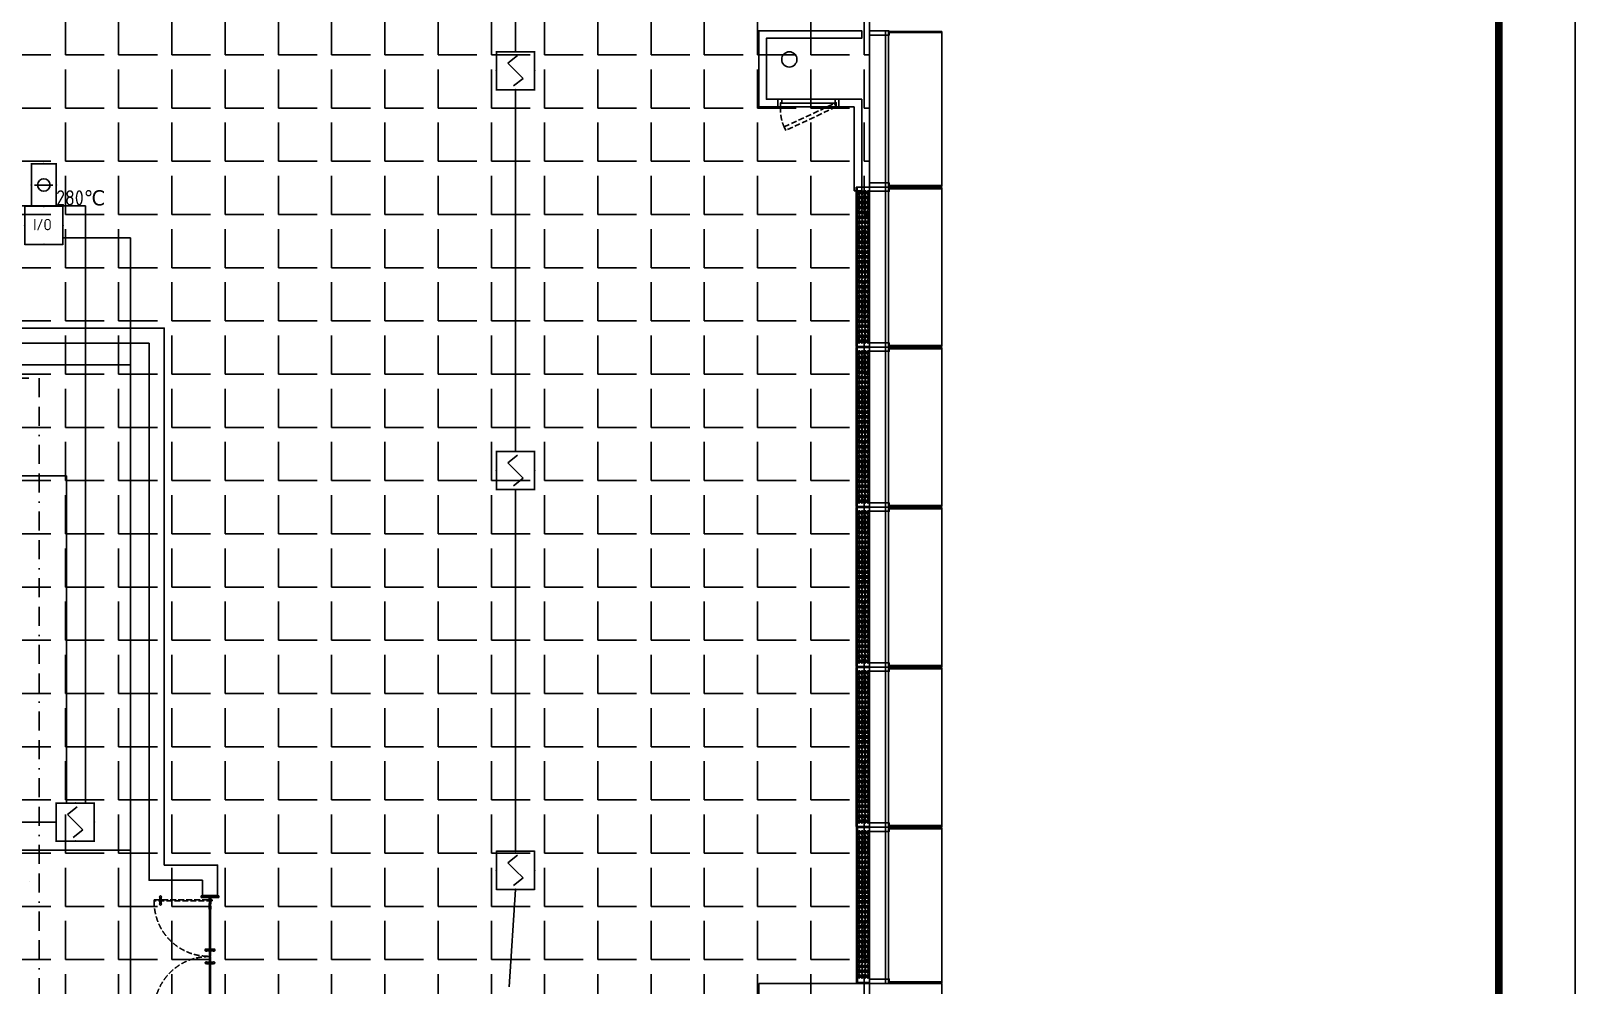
# Model space of a CAD drawing. Extents: x -284868 to 304789, y -137694 to 137894.
# Drawn here: x 217338 to 237597, y -516 to 12007 of the extents above; entities that cross this region are included whole.
import ezdxf
from ezdxf.enums import TextEntityAlignment as Align

# ---------------------------------------------------------------- set-up
doc = ezdxf.new("R2010")
doc.units = 0
doc.linetypes.add('BORDER2', pattern=[0.875, 0.25, -0.125, 0.25, -0.125, 0, -0.125])
doc.linetypes.add('DASH', pattern=[0.35, 0.25, -0.1])
doc.layers.get('0').update_dxf_attribs({"linetype": 'CONTINUOUS'})
for name, color, linetype in [('0-墙', 4, 'CONTINUOUS'), ('0-建筑外轮廓', 8, 'CONTINUOUS'), ('0-消防栓(给排水)', 9, 'CONTINUOUS'), ('0-窗', 11, 'CONTINUOUS'), ('0-非设计区域', 251, 'CONTINUOUS'), ('DOOR_FIRE', 4, 'CONTINUOUS'), ('E-FIRE-CIRC', 120, 'CONTINUOUS'), ('E-FIRE-EQPM', 3, 'CONTINUOUS'), ('F-地漏', 8, 'CONTINUOUS'), ('P-完成面', 42, 'CONTINUOUS'), ('P-门扇', 6, 'CONTINUOUS'), ('TEL_TITLE', 7, 'CONTINUOUS'), ('TEXT_照明_回路标注', 41, 'CONTINUOUS'), ('WIRE-消防电源', 2, 'TG_D'), ('WIRE-电话插孔', 120, 'BORDER2')]:
    doc.layers.add(name, color=color, linetype=linetype)
doc.styles.add('_TEL_ATTDEF', font='GBENOR', dxfattribs={"width": 0.8, "height": 3, "bigfont": 'GBCBIG'})
doc.styles.add('_TEL_DIM', font='SIMPLEX', dxfattribs={"width": 0.8, "height": 3.5, "bigfont": 'HZTXT'})
doc.styles.get("Standard").update_dxf_attribs({"font": 'GBENOR', "bigfont": 'GBCBIG'})
doc.styles.add('TG_LINETYPE', font='SIMPLEX', dxfattribs={"width": 0.8, "height": 3, "bigfont": 'HZTXT'})
doc.linetypes.add('TG_D', pattern='A,2,-0.3,["D",TG_LINETYPE,S=0.1,R=0,X=-0.23,Y=-0.15],0', length=2.3)

# ---------------------------------------------------------------- blocks, each defined once
blk = doc.blocks.new('A$C3B8026B3')
for p, q in [((38450, 45455), (38450, 47395)), ((38450, 43355), (38450, 45345)), ((38450, 41255), (38450, 43245)), ((38450, 41145), (38450, 39155)), ((38450, 39045), (38450, 37055)), ((38450, 36945), (38450, 35005))]:
    blk.add_line(p, q)
for points in [[(38712, 47450), (38712, 47395), (38450, 47395), (38450, 47450)], [(38712, 45400), (38712, 45455), (38450, 45455), (38450, 45400)], [(38712, 45400), (38712, 45345), (38450, 45345), (38450, 45400)], [(38712, 43300), (38712, 43355), (38450, 43355), (38450, 43300)], [(38712, 43300), (38712, 43245), (38450, 43245), (38450, 43300)], [(38712, 41200), (38712, 41255), (38450, 41255), (38450, 41200)], [(38712, 41200), (38712, 41145), (38450, 41145), (38450, 41200)], [(38712, 39100), (38712, 39155), (38450, 39155), (38450, 39100)], [(38712, 39100), (38712, 39045), (38450, 39045), (38450, 39100)], [(38712, 37000), (38712, 37055), (38450, 37055), (38450, 37000)], [(38712, 37000), (38712, 36945), (38450, 36945), (38450, 37000)], [(38712, 34950), (38712, 35005), (38450, 35005), (38450, 34950)]]:
    blk.add_lwpolyline(points, close=True)
for points in [[(38662, 45400), (38662, 47450)], [(38700, 45400), (38700, 47450)], [(39400, 45406), (39400, 47444)], [(38662, 43300), (38662, 45400)], [(38700, 43300), (38700, 45400)], [(39400, 43306), (39400, 45394)], [(38662, 41200), (38662, 43300)], [(38700, 41200), (38700, 43300)], [(39400, 41206), (39400, 43294)], [(38662, 41200), (38662, 39100)], [(38700, 41200), (38700, 39100)], [(39400, 41194), (39400, 39106)], [(38662, 39100), (38662, 37000)], [(38700, 39100), (38700, 37000)], [(39400, 39094), (39400, 37006)], [(38662, 37000), (38662, 34950)], [(38700, 37000), (38700, 34950)], [(39400, 36994), (39400, 34956)]]:
    blk.add_lwpolyline(points)
at = {"elevation": 0}
for points in [[(39400, 47444), (38712, 47444), (38712, 47429), (39400, 47429)], [(39400, 45406), (38712, 45406), (38712, 45420), (39400, 45420)], [(39400, 45394), (38712, 45394), (38712, 45379), (39400, 45379)], [(39400, 43306), (38712, 43306), (38712, 43320), (39400, 43320)], [(39400, 43294), (38712, 43294), (38712, 43279), (39400, 43279)], [(39400, 41206), (38712, 41206), (38712, 41220), (39400, 41220)], [(39400, 41194), (38712, 41194), (38712, 41179), (39400, 41179)], [(39400, 39106), (38712, 39106), (38712, 39120), (39400, 39120)], [(39400, 39094), (38712, 39094), (38712, 39079), (39400, 39079)], [(39400, 37006), (38712, 37006), (38712, 37020), (39400, 37020)], [(39400, 36994), (38712, 36994), (38712, 36979), (39400, 36979)], [(39400, 34956), (38712, 34956), (38712, 34970), (39400, 34970)]]:
    blk.add_lwpolyline(points, dxfattribs=at)
blk = doc.blocks.new('A$C770634BF')
at = {"layer": '0-建筑外轮廓', "color": 42}
blk.add_lwpolyline([(35350, -17950), (37750, -17950), (37750, -18150), (37050, -18150), (37050, -19250), (37750, -19250), (37750, -19450), (35350, -19450)], close=True, dxfattribs=at)
blk = doc.blocks.new('LT-BLK-20221201170113', base_point=(81437, -6379))
for p, q in [((79349, -6219, 0), (81437, -6219)), ((79349, -6221, 0), (81437, -6221))]:
    blk.add_line(p, q)
blk.add_lwpolyline([(79349, -6208), (81437, -6208), (81437, -6379), (79349, -6379)], close=True)
for points in [[(79403, -6235), (79433, -6235, -1), (79433, -6255), (79403, -6255, -0.999999)], [(79403, -6274), (79433, -6274, -1), (79433, -6294), (79403, -6294, -0.999999)], [(79468, -6235), (79498, -6235, -1), (79498, -6255), (79468, -6255, -0.999999)], [(79468, -6274), (79498, -6274, -1), (79498, -6294), (79468, -6294, -0.999999)], [(79533, -6235), (79563, -6235, -1), (79563, -6255), (79533, -6255, -0.999999)], [(79533, -6274), (79563, -6274, -1), (79563, -6294), (79533, -6294, -0.999999)], [(79598, -6235), (79628, -6235, -1), (79628, -6255), (79598, -6255, -0.999999)], [(79598, -6274), (79628, -6274, -1), (79628, -6294), (79598, -6294, -0.999999)], [(79663, -6235), (79693, -6235, -1), (79693, -6255), (79663, -6255, -0.999999)], [(79663, -6274), (79693, -6274, -1), (79693, -6294), (79663, -6294, -0.999999)], [(79728, -6235), (79758, -6235, -1), (79758, -6255), (79728, -6255, -0.999999)], [(79728, -6274), (79758, -6274, -1), (79758, -6294), (79728, -6294, -0.999999)], [(79793, -6235), (79823, -6235, -1), (79823, -6255), (79793, -6255, -0.999999)], [(79793, -6274), (79823, -6274, -1), (79823, -6294), (79793, -6294, -0.999999)], [(79858, -6235), (79888, -6235, -1), (79888, -6255), (79858, -6255, -0.999999)], [(79858, -6274), (79888, -6274, -1), (79888, -6294), (79858, -6294, -0.999999)], [(79923, -6235), (79953, -6235, -1), (79953, -6255), (79923, -6255, -0.999999)], [(79923, -6274), (79953, -6274, -1), (79953, -6294), (79923, -6294, -0.999999)], [(79988, -6235), (80018, -6235, -1), (80018, -6255), (79988, -6255, -0.999999)], [(79988, -6274), (80018, -6274, -1), (80018, -6294), (79988, -6294, -0.999999)], [(80053, -6235), (80083, -6235, -1), (80083, -6255), (80053, -6255, -0.999999)], [(80053, -6274), (80083, -6274, -1), (80083, -6294), (80053, -6294, -0.999999)], [(80118, -6235), (80148, -6235, -1), (80148, -6255), (80118, -6255, -0.999999)], [(80118, -6274), (80148, -6274, -1), (80148, -6294), (80118, -6294, -0.999999)], [(80183, -6235), (80213, -6235, -1), (80213, -6255), (80183, -6255, -0.999999)], [(80183, -6274), (80213, -6274, -1), (80213, -6294), (80183, -6294, -0.999999)], [(80248, -6235), (80278, -6235, -1), (80278, -6255), (80248, -6255, -0.999999)], [(80248, -6274), (80278, -6274, -1), (80278, -6294), (80248, -6294, -0.999999)], [(80313, -6235), (80343, -6235, -1), (80343, -6255), (80313, -6255, -0.999999)], [(80313, -6274), (80343, -6274, -1), (80343, -6294), (80313, -6294, -0.999999)], [(80408, -6235), (80378, -6235, 1), (80378, -6255), (80408, -6255, 0.999999)], [(80408, -6274), (80378, -6274, 1), (80378, -6294), (80408, -6294, 0.999999)], [(80473, -6235), (80443, -6235, 1), (80443, -6255), (80473, -6255, 0.999999)], [(80473, -6274), (80443, -6274, 1), (80443, -6294), (80473, -6294, 0.999999)], [(80538, -6235), (80508, -6235, 1), (80508, -6255), (80538, -6255, 0.999999)], [(80538, -6274), (80508, -6274, 1), (80508, -6294), (80538, -6294, 0.999999)], [(80603, -6235), (80573, -6235, 1), (80573, -6255), (80603, -6255, 0.999999)], [(80603, -6274), (80573, -6274, 1), (80573, -6294), (80603, -6294, 0.999999)], [(80668, -6235), (80638, -6235, 1), (80638, -6255), (80668, -6255, 0.999999)], [(80668, -6274), (80638, -6274, 1), (80638, -6294), (80668, -6294, 0.999999)], [(80733, -6235), (80703, -6235, 1), (80703, -6255), (80733, -6255, 0.999999)], [(80733, -6274), (80703, -6274, 1), (80703, -6294), (80733, -6294, 0.999999)], [(80798, -6235), (80768, -6235, 1), (80768, -6255), (80798, -6255, 0.999999)], [(80798, -6274), (80768, -6274, 1), (80768, -6294), (80798, -6294, 0.999999)], [(80863, -6235), (80833, -6235, 1), (80833, -6255), (80863, -6255, 0.999999)], [(80863, -6274), (80833, -6274, 1), (80833, -6294), (80863, -6294, 0.999999)], [(80928, -6235), (80898, -6235, 1), (80898, -6255), (80928, -6255, 0.999999)], [(80928, -6274), (80898, -6274, 1), (80898, -6294), (80928, -6294, 0.999999)], [(80993, -6235), (80963, -6235, 1), (80963, -6255), (80993, -6255, 0.999999)], [(80993, -6274), (80963, -6274, 1), (80963, -6294), (80993, -6294, 0.999999)], [(81058, -6235), (81028, -6235, 1), (81028, -6255), (81058, -6255, 0.999999)], [(81058, -6274), (81028, -6274, 1), (81028, -6294), (81058, -6294, 0.999999)], [(81123, -6235), (81093, -6235, 1), (81093, -6255), (81123, -6255, 0.999999)], [(81123, -6274), (81093, -6274, 1), (81093, -6294), (81123, -6294, 0.999999)], [(81188, -6235), (81158, -6235, 1), (81158, -6255), (81188, -6255, 0.999999)], [(81188, -6274), (81158, -6274, 1), (81158, -6294), (81188, -6294, 0.999999)], [(81253, -6235), (81223, -6235, 1), (81223, -6255), (81253, -6255, 0.999999)], [(81253, -6274), (81223, -6274, 1), (81223, -6294), (81253, -6294, 0.999999)], [(81318, -6235), (81288, -6235, 1), (81288, -6255), (81318, -6255, 0.999999)], [(81318, -6274), (81288, -6274, 1), (81288, -6294), (81318, -6294, 0.999999)], [(81383, -6235), (81353, -6235, 1), (81353, -6255), (81383, -6255, 0.999999)], [(81383, -6274), (81353, -6274, 1), (81353, -6294), (81383, -6294, 0.999999)], [(79403, -6314), (79433, -6314, -1), (79433, -6334), (79403, -6334, -0.999999)], [(79403, -6353), (79433, -6353, -1), (79433, -6373), (79403, -6373, -0.999999)], [(79468, -6314), (79498, -6314, -1), (79498, -6334), (79468, -6334, -0.999999)], [(79468, -6353), (79498, -6353, -1), (79498, -6373), (79468, -6373, -0.999999)], [(79533, -6314), (79563, -6314, -1), (79563, -6334), (79533, -6334, -0.999999)], [(79533, -6353), (79563, -6353, -1), (79563, -6373), (79533, -6373, -0.999999)], [(79598, -6314), (79628, -6314, -1), (79628, -6334), (79598, -6334, -0.999999)], [(79598, -6353), (79628, -6353, -1), (79628, -6373), (79598, -6373, -0.999999)], [(79663, -6314), (79693, -6314, -1), (79693, -6334), (79663, -6334, -0.999999)], [(79663, -6353), (79693, -6353, -1), (79693, -6373), (79663, -6373, -0.999999)], [(79728, -6314), (79758, -6314, -1), (79758, -6334), (79728, -6334, -0.999999)], [(79728, -6353), (79758, -6353, -1), (79758, -6373), (79728, -6373, -0.999999)], [(79793, -6314), (79823, -6314, -1), (79823, -6334), (79793, -6334, -0.999999)], [(79793, -6353), (79823, -6353, -1), (79823, -6373), (79793, -6373, -0.999999)], [(79858, -6314), (79888, -6314, -1), (79888, -6334), (79858, -6334, -0.999999)], [(79858, -6353), (79888, -6353, -1), (79888, -6373), (79858, -6373, -0.999999)], [(79923, -6314), (79953, -6314, -1), (79953, -6334), (79923, -6334, -0.999999)], [(79923, -6353), (79953, -6353, -1), (79953, -6373), (79923, -6373, -0.999999)], [(79988, -6314), (80018, -6314, -1), (80018, -6334), (79988, -6334, -0.999999)], [(79988, -6353), (80018, -6353, -1), (80018, -6373), (79988, -6373, -0.999999)], [(80053, -6314), (80083, -6314, -1), (80083, -6334), (80053, -6334, -0.999999)], [(80053, -6353), (80083, -6353, -1), (80083, -6373), (80053, -6373, -0.999999)], [(80118, -6314), (80148, -6314, -1), (80148, -6334), (80118, -6334, -0.999999)], [(80118, -6353), (80148, -6353, -1), (80148, -6373), (80118, -6373, -0.999999)], [(80183, -6314), (80213, -6314, -1), (80213, -6334), (80183, -6334, -0.999999)], [(80183, -6353), (80213, -6353, -1), (80213, -6373), (80183, -6373, -0.999999)], [(80248, -6314), (80278, -6314, -1), (80278, -6334), (80248, -6334, -0.999999)], [(80248, -6353), (80278, -6353, -1), (80278, -6373), (80248, -6373, -0.999999)], [(80313, -6314), (80343, -6314, -1), (80343, -6334), (80313, -6334, -0.999999)], [(80313, -6353), (80343, -6353, -1), (80343, -6373), (80313, -6373, -0.999999)], [(80408, -6314), (80378, -6314, 1), (80378, -6334), (80408, -6334, 0.999999)], [(80408, -6353), (80378, -6353, 1), (80378, -6373), (80408, -6373, 0.999999)], [(80473, -6314), (80443, -6314, 1), (80443, -6334), (80473, -6334, 0.999999)], [(80473, -6353), (80443, -6353, 1), (80443, -6373), (80473, -6373, 0.999999)], [(80538, -6314), (80508, -6314, 1), (80508, -6334), (80538, -6334, 0.999999)], [(80538, -6353), (80508, -6353, 1), (80508, -6373), (80538, -6373, 0.999999)], [(80603, -6314), (80573, -6314, 1), (80573, -6334), (80603, -6334, 0.999999)], [(80603, -6353), (80573, -6353, 1), (80573, -6373), (80603, -6373, 0.999999)], [(80668, -6314), (80638, -6314, 1), (80638, -6334), (80668, -6334, 0.999999)], [(80668, -6353), (80638, -6353, 1), (80638, -6373), (80668, -6373, 0.999999)], [(80733, -6314), (80703, -6314, 1), (80703, -6334), (80733, -6334, 0.999999)], [(80733, -6353), (80703, -6353, 1), (80703, -6373), (80733, -6373, 0.999999)], [(80798, -6314), (80768, -6314, 1), (80768, -6334), (80798, -6334, 0.999999)], [(80798, -6353), (80768, -6353, 1), (80768, -6373), (80798, -6373, 0.999999)], [(80863, -6314), (80833, -6314, 1), (80833, -6334), (80863, -6334, 0.999999)], [(80863, -6353), (80833, -6353, 1), (80833, -6373), (80863, -6373, 0.999999)], [(80928, -6314), (80898, -6314, 1), (80898, -6334), (80928, -6334, 0.999999)], [(80928, -6353), (80898, -6353, 1), (80898, -6373), (80928, -6373, 0.999999)], [(80993, -6314), (80963, -6314, 1), (80963, -6334), (80993, -6334, 0.999999)], [(80993, -6353), (80963, -6353, 1), (80963, -6373), (80993, -6373, 0.999999)], [(81058, -6314), (81028, -6314, 1), (81028, -6334), (81058, -6334, 0.999999)], [(81058, -6353), (81028, -6353, 1), (81028, -6373), (81058, -6373, 0.999999)], [(81123, -6314), (81093, -6314, 1), (81093, -6334), (81123, -6334, 0.999999)], [(81123, -6353), (81093, -6353, 1), (81093, -6373), (81123, -6373, 0.999999)], [(81188, -6314), (81158, -6314, 1), (81158, -6334), (81188, -6334, 0.999999)], [(81188, -6353), (81158, -6353, 1), (81158, -6373), (81188, -6373, 0.999999)], [(81253, -6314), (81223, -6314, 1), (81223, -6334), (81253, -6334, 0.999999)], [(81253, -6353), (81223, -6353, 1), (81223, -6373), (81253, -6373, 0.999999)], [(81318, -6314), (81288, -6314, 1), (81288, -6334), (81318, -6334, 0.999999)], [(81318, -6353), (81288, -6353, 1), (81288, -6373), (81318, -6373, 0.999999)], [(81383, -6314), (81353, -6314, 1), (81353, -6334), (81383, -6334, 0.999999)], [(81383, -6353), (81353, -6353, 1), (81353, -6373), (81383, -6373, 0.999999)]]:
    blk.add_lwpolyline(points, format="xyb", close=True)
blk = doc.blocks.new('A$C678165FB')
for p, q in [((540, 33306, 0), (540, 35344)), ((543, 33306, 0), (543, 35344))]:
    blk.add_line(p, q)
blk.add_lwpolyline([(530, 33300), (530, 43700)])
blk.add_lwpolyline([(530, 33306), (530, 35344), (700, 35344), (700, 33306)], close=True)
for points in [[(557, 35290), (557, 35260, 1), (577, 35260), (577, 35290, 0.999999)], [(596, 35290), (596, 35260, 1), (616, 35260), (616, 35290, 0.999999)], [(636, 35290), (636, 35260, 1), (656, 35260), (656, 35290, 0.999999)], [(675, 35290), (675, 35260, 1), (695, 35260), (695, 35290, 0.999999)], [(557, 35225), (557, 35195, 1), (577, 35195), (577, 35225, 0.999999)], [(557, 35160), (557, 35130, 1), (577, 35130), (577, 35160, 0.999999)], [(557, 35095), (557, 35065, 1), (577, 35065), (577, 35095, 0.999999)], [(596, 35225), (596, 35195, 1), (616, 35195), (616, 35225, 0.999999)], [(596, 35160), (596, 35130, 1), (616, 35130), (616, 35160, 0.999999)], [(596, 35095), (596, 35065, 1), (616, 35065), (616, 35095, 0.999999)], [(636, 35225), (636, 35195, 1), (656, 35195), (656, 35225, 0.999999)], [(636, 35160), (636, 35130, 1), (656, 35130), (656, 35160, 0.999999)], [(636, 35095), (636, 35065, 1), (656, 35065), (656, 35095, 0.999999)], [(675, 35225), (675, 35195, 1), (695, 35195), (695, 35225, 0.999999)], [(675, 35160), (675, 35130, 1), (695, 35130), (695, 35160, 0.999999)], [(675, 35095), (675, 35065, 1), (695, 35065), (695, 35095, 0.999999)], [(557, 35030), (557, 35000, 1), (577, 35000), (577, 35030, 0.999999)], [(557, 34965), (557, 34935, 1), (577, 34935), (577, 34965, 0.999999)], [(557, 34900), (557, 34870, 1), (577, 34870), (577, 34900, 0.999999)], [(596, 35030), (596, 35000, 1), (616, 35000), (616, 35030, 0.999999)], [(596, 34965), (596, 34935, 1), (616, 34935), (616, 34965, 0.999999)], [(596, 34900), (596, 34870, 1), (616, 34870), (616, 34900, 0.999999)], [(636, 35030), (636, 35000, 1), (656, 35000), (656, 35030, 0.999999)], [(636, 34965), (636, 34935, 1), (656, 34935), (656, 34965, 0.999999)], [(636, 34900), (636, 34870, 1), (656, 34870), (656, 34900, 0.999999)], [(675, 35030), (675, 35000, 1), (695, 35000), (695, 35030, 0.999999)], [(675, 34965), (675, 34935, 1), (695, 34935), (695, 34965, 0.999999)], [(675, 34900), (675, 34870, 1), (695, 34870), (695, 34900, 0.999999)], [(557, 34835), (557, 34805, 1), (577, 34805), (577, 34835, 0.999999)], [(557, 34770), (557, 34740, 1), (577, 34740), (577, 34770, 0.999999)], [(557, 34705), (557, 34675, 1), (577, 34675), (577, 34705, 0.999999)], [(557, 34640), (557, 34610, 1), (577, 34610), (577, 34640, 0.999999)], [(596, 34835), (596, 34805, 1), (616, 34805), (616, 34835, 0.999999)], [(596, 34770), (596, 34740, 1), (616, 34740), (616, 34770, 0.999999)], [(596, 34705), (596, 34675, 1), (616, 34675), (616, 34705, 0.999999)], [(596, 34640), (596, 34610, 1), (616, 34610), (616, 34640, 0.999999)], [(636, 34835), (636, 34805, 1), (656, 34805), (656, 34835, 0.999999)], [(636, 34770), (636, 34740, 1), (656, 34740), (656, 34770, 0.999999)], [(636, 34705), (636, 34675, 1), (656, 34675), (656, 34705, 0.999999)], [(636, 34640), (636, 34610, 1), (656, 34610), (656, 34640, 0.999999)], [(675, 34835), (675, 34805, 1), (695, 34805), (695, 34835, 0.999999)], [(675, 34770), (675, 34740, 1), (695, 34740), (695, 34770, 0.999999)], [(675, 34705), (675, 34675, 1), (695, 34675), (695, 34705, 0.999999)], [(675, 34640), (675, 34610, 1), (695, 34610), (695, 34640, 0.999999)], [(557, 34575), (557, 34545, 1), (577, 34545), (577, 34575, 0.999999)], [(557, 34510), (557, 34480, 1), (577, 34480), (577, 34510, 0.999999)], [(557, 34445), (557, 34415, 1), (577, 34415), (577, 34445, 0.999999)], [(596, 34575), (596, 34545, 1), (616, 34545), (616, 34575, 0.999999)], [(596, 34510), (596, 34480, 1), (616, 34480), (616, 34510, 0.999999)], [(596, 34445), (596, 34415, 1), (616, 34415), (616, 34445, 0.999999)], [(636, 34575), (636, 34545, 1), (656, 34545), (656, 34575, 0.999999)], [(636, 34510), (636, 34480, 1), (656, 34480), (656, 34510, 0.999999)], [(636, 34445), (636, 34415, 1), (656, 34415), (656, 34445, 0.999999)], [(675, 34575), (675, 34545, 1), (695, 34545), (695, 34575, 0.999999)], [(675, 34510), (675, 34480, 1), (695, 34480), (695, 34510, 0.999999)], [(675, 34445), (675, 34415, 1), (695, 34415), (695, 34445, 0.999999)], [(557, 34380), (557, 34350, 1), (577, 34350), (577, 34380, 0.999999)], [(557, 34315), (557, 34285, 1), (577, 34285), (577, 34315, 0.999999)], [(557, 34220), (557, 34250, -1), (577, 34250), (577, 34220, -0.999999)], [(596, 34380), (596, 34350, 1), (616, 34350), (616, 34380, 0.999999)], [(596, 34315), (596, 34285, 1), (616, 34285), (616, 34315, 0.999999)], [(596, 34220), (596, 34250, -1), (616, 34250), (616, 34220, -0.999999)], [(636, 34380), (636, 34350, 1), (656, 34350), (656, 34380, 0.999999)], [(636, 34315), (636, 34285, 1), (656, 34285), (656, 34315, 0.999999)], [(636, 34220), (636, 34250, -1), (656, 34250), (656, 34220, -0.999999)], [(675, 34380), (675, 34350, 1), (695, 34350), (695, 34380, 0.999999)], [(675, 34315), (675, 34285, 1), (695, 34285), (695, 34315, 0.999999)], [(675, 34220), (675, 34250, -1), (695, 34250), (695, 34220, -0.999999)], [(557, 34155), (557, 34185, -1), (577, 34185), (577, 34155, -0.999999)], [(557, 34090), (557, 34120, -1), (577, 34120), (577, 34090, -0.999999)], [(557, 34025), (557, 34055, -1), (577, 34055), (577, 34025, -0.999999)], [(596, 34155), (596, 34185, -1), (616, 34185), (616, 34155, -0.999999)], [(596, 34090), (596, 34120, -1), (616, 34120), (616, 34090, -0.999999)], [(596, 34025), (596, 34055, -1), (616, 34055), (616, 34025, -0.999999)], [(636, 34155), (636, 34185, -1), (656, 34185), (656, 34155, -0.999999)], [(636, 34090), (636, 34120, -1), (656, 34120), (656, 34090, -0.999999)], [(636, 34025), (636, 34055, -1), (656, 34055), (656, 34025, -0.999999)], [(675, 34155), (675, 34185, -1), (695, 34185), (695, 34155, -0.999999)], [(675, 34090), (675, 34120, -1), (695, 34120), (695, 34090, -0.999999)], [(675, 34025), (675, 34055, -1), (695, 34055), (695, 34025, -0.999999)], [(557, 33960), (557, 33990, -1), (577, 33990), (577, 33960, -0.999999)], [(557, 33895), (557, 33925, -1), (577, 33925), (577, 33895, -0.999999)], [(557, 33830), (557, 33860, -1), (577, 33860), (577, 33830, -0.999999)], [(596, 33960), (596, 33990, -1), (616, 33990), (616, 33960, -0.999999)], [(596, 33895), (596, 33925, -1), (616, 33925), (616, 33895, -0.999999)], [(596, 33830), (596, 33860, -1), (616, 33860), (616, 33830, -0.999999)], [(636, 33960), (636, 33990, -1), (656, 33990), (656, 33960, -0.999999)], [(636, 33895), (636, 33925, -1), (656, 33925), (656, 33895, -0.999999)], [(636, 33830), (636, 33860, -1), (656, 33860), (656, 33830, -0.999999)], [(675, 33960), (675, 33990, -1), (695, 33990), (695, 33960, -0.999999)], [(675, 33895), (675, 33925, -1), (695, 33925), (695, 33895, -0.999999)], [(675, 33830), (675, 33860, -1), (695, 33860), (695, 33830, -0.999999)], [(557, 33765), (557, 33795, -1), (577, 33795), (577, 33765, -0.999999)], [(557, 33700), (557, 33730, -1), (577, 33730), (577, 33700, -0.999999)], [(557, 33635), (557, 33665, -1), (577, 33665), (577, 33635, -0.999999)], [(596, 33765), (596, 33795, -1), (616, 33795), (616, 33765, -0.999999)], [(596, 33700), (596, 33730, -1), (616, 33730), (616, 33700, -0.999999)], [(596, 33635), (596, 33665, -1), (616, 33665), (616, 33635, -0.999999)], [(636, 33765), (636, 33795, -1), (656, 33795), (656, 33765, -0.999999)], [(636, 33700), (636, 33730, -1), (656, 33730), (656, 33700, -0.999999)], [(636, 33635), (636, 33665, -1), (656, 33665), (656, 33635, -0.999999)], [(675, 33765), (675, 33795, -1), (695, 33795), (695, 33765, -0.999999)], [(675, 33700), (675, 33730, -1), (695, 33730), (695, 33700, -0.999999)], [(675, 33635), (675, 33665, -1), (695, 33665), (695, 33635, -0.999999)], [(557, 33570), (557, 33600, -1), (577, 33600), (577, 33570, -0.999999)], [(557, 33505), (557, 33535, -1), (577, 33535), (577, 33505, -0.999999)], [(557, 33440), (557, 33470, -1), (577, 33470), (577, 33440, -0.999999)], [(596, 33570), (596, 33600, -1), (616, 33600), (616, 33570, -0.999999)], [(596, 33505), (596, 33535, -1), (616, 33535), (616, 33505, -0.999999)], [(596, 33440), (596, 33470, -1), (616, 33470), (616, 33440, -0.999999)], [(636, 33570), (636, 33600, -1), (656, 33600), (656, 33570, -0.999999)], [(636, 33505), (636, 33535, -1), (656, 33535), (656, 33505, -0.999999)], [(636, 33440), (636, 33470, -1), (656, 33470), (656, 33440, -0.999999)], [(675, 33570), (675, 33600, -1), (695, 33600), (695, 33570, -0.999999)], [(675, 33505), (675, 33535, -1), (695, 33535), (695, 33505, -0.999999)], [(675, 33440), (675, 33470, -1), (695, 33470), (695, 33440, -0.999999)], [(557, 33375), (557, 33405, -1), (577, 33405), (577, 33375, -0.999999)], [(596, 33375), (596, 33405, -1), (616, 33405), (616, 33375, -0.999999)], [(636, 33375), (636, 33405, -1), (656, 33405), (656, 33375, -0.999999)], [(675, 33375), (675, 33405, -1), (695, 33405), (695, 33375, -0.999999)]]:
    blk.add_lwpolyline(points, format="xyb", close=True)
at = {"xscale": -1, "rotation": 90}
for p in [(700, 41656), (700, 39556), (700, 37456), (700, 35356)]:
    blk.add_blockref('LT-BLK-20221201170113', p, dxfattribs=at)
blk = doc.blocks.new('A$C250F1CE2')
at = {"color": 251, "linetype": 'DASH', "ltscale": 300}
blk.add_lwpolyline([(35, 100), (697, 409), (718, 363), (56, 55)], close=True, dxfattribs=at)
for points in [[(0, 100), (35, 100), (35, 45), (50, 45), (50, 0), (0, 0), (0, 100)], [(800, 100), (765, 100), (765, 45), (750, 45), (750, 0), (800, 0), (800, 100)]]:
    blk.add_lwpolyline(points)
blk.add_lwpolyline([(35, 100), (765, 100), (765, 50), (35, 50)], close=True)
blk.add_arc((223, 139), 543, 355.8662, 27.0076, dxfattribs=at)
blk = doc.blocks.new('A$C7B347943')
at = {"layer": 'P-门扇', "color": 251, "linetype": 'DASH', "ltscale": 300}
for p, q in [((-10, 0), (10, 0)), ((0, -10), (0, 10))]:
    blk.add_line(p, q, dxfattribs=at)
blk.add_lwpolyline([(114, -12), (114, 12), (-30, 12), (-30, -12)], close=True, dxfattribs=at)
at = {"layer": 'P-门扇', "color": 6, "linetype": 'DASH', "ltscale": 300}
blk.add_circle((0, 0), 6, dxfattribs=at)
blk = doc.blocks.new('A$C21f4e1ae')
at = {"layer": 'P-门扇', "color": 251, "linetype": 'DASH', "ltscale": 300}
for p, q in [((-775, 1), (-775, -34)), ((-755, 1), (-755, -34)), ((-775, -81), (-775, -46)), ((-755, -81), (-755, -46)), ((-775, -1469), (-775, -1504)), ((-775, -1551), (-775, -1516)), ((-755, -1469), (-755, -1504)), ((-755, -1551), (-755, -1516))]:
    blk.add_line(p, q, dxfattribs=at)
at = {"layer": 'P-门扇', "color": 8}
for p, q in [((-120, -10), (-120, -773)), ((-110, -10), (-110, -773)), ((-120, -1540), (-120, -778)), ((-110, -1540), (-110, -778))]:
    blk.add_line(p, q, dxfattribs=at)
at = {"layer": 'P-门扇', "color": 251}
for p, q in [((-156, -680), (-121, -680)), ((-156, -700), (-121, -700)), ((-74, -680), (-109, -680)), ((-74, -700), (-109, -700)), ((-156, -850), (-121, -850)), ((-156, -870), (-121, -870)), ((-74, -850), (-109, -850)), ((-74, -870), (-109, -870))]:
    blk.add_line(p, q, dxfattribs=at)
at = {"layer": 'P-门扇', "color": 251, "linetype": 'DASH', "ltscale": 300}
for points in [[(-748, 8), (-765, 26), (-783, 8), (-765, -9)], [(-752, 8), (-765, 22), (-779, 8), (-765, -5)], [(-847, -35), (-846, -34), (-86, -34), (-85, -35), (-85, -45), (-86, -46), (-846, -46), (-847, -45)], [(-748, -89), (-765, -106), (-783, -89), (-765, -71)], [(-752, -89), (-765, -102), (-779, -89), (-765, -75)], [(-847, -1515), (-846, -1516), (-86, -1516), (-85, -1515), (-85, -1505), (-86, -1504), (-846, -1504), (-847, -1505)], [(-748, -1461), (-765, -1444), (-783, -1461), (-765, -1479)], [(-748, -1558), (-765, -1576), (-783, -1558), (-765, -1541)], [(-752, -1461), (-765, -1448), (-779, -1461), (-765, -1475)], [(-752, -1558), (-765, -1572), (-779, -1558), (-765, -1545)]]:
    blk.add_lwpolyline(points, close=True, dxfattribs=at)
at = {"layer": 'P-门扇'}
for points in [[(-110, -773), (-109, -772), (-109, -11), (-110, -10), (-120, -10), (-121, -11), (-121, -772), (-120, -773)], [(-110, -778), (-109, -779), (-109, -1539), (-110, -1540), (-120, -1540), (-121, -1539), (-121, -779), (-120, -778)]]:
    blk.add_lwpolyline(points, close=True, dxfattribs=at)
at = {"layer": 'P-门扇', "color": 251}
for points in [[(-164, -673), (-181, -690), (-164, -708), (-146, -690)], [(-164, -677), (-177, -690), (-164, -704), (-150, -690)], [(-66, -673), (-49, -690), (-66, -708), (-84, -690)], [(-66, -677), (-53, -690), (-66, -704), (-80, -690)], [(-164, -877), (-181, -860), (-164, -842), (-146, -860)], [(-164, -873), (-177, -860), (-164, -846), (-150, -860)], [(-66, -877), (-49, -860), (-66, -842), (-84, -860)], [(-66, -873), (-53, -860), (-66, -846), (-80, -860)]]:
    blk.add_lwpolyline(points, close=True, dxfattribs=at)
at = {"layer": 'P-门扇', "color": 251, "linetype": 'DASH', "ltscale": 300}
for centre, start, end in [((-134, -59), 178.681, 271.319), ((-134, -1491), 88.681, 181.319)]:
    blk.add_arc(centre, 714, start, end, dxfattribs=at)
at = {"layer": 'P-门扇', "extrusion": (0, 0, -1), "zscale": -1, "rotation": 270}
blk.add_blockref('A$C7B347943', (115, -40), dxfattribs=at)
at = {"layer": 'P-门扇', "rotation": 90.00000000000003}
blk.add_blockref('A$C7B347943', (-115, -1510), dxfattribs=at)
blk = doc.blocks.new('A$C2652ee14')
at = {"layer": 'P-完成面'}
for p, q in [((-200, 1600), (-200, 1595)), ((0, 1600), (0, 1595)), ((-200, 0), (-200, 5)), ((0, 0), (0, 5))]:
    blk.add_line(p, q, dxfattribs=at)
for points in [[(-215, 1595), (-215, 1575), (15, 1575), (15, 1595)], [(-215, 5), (-215, 25), (15, 25), (15, 5)]]:
    blk.add_lwpolyline(points, close=True, dxfattribs=at)
blk = doc.blocks.new('$equip$00002649')
for p, q in [((-0.5, 0.5), (-0.5, -0.5)), ((0.5, 0.5), (-0.5, 0.5)), ((0.5, -0.5), (0.5, 0.5)), ((-0.2, 0.2), (0.05, 0.4)), ((0, 0), (-0.2, 0.2)), ((0, 0), (0.2, -0.2)), ((0.2, -0.2), (-0.05, -0.4)), ((-0.5, -0.5), (0.5, -0.5))]:
    blk.add_line(p, q)
at = {"const_width": 0.04}
blk.add_lwpolyline([(-0.5, 0.5), (0.5, 0.5), (0.5, -0.5), (-0.5, -0.5), (-0.5, 0.5), (0.5, 0.5)], dxfattribs=at)
for p in [(0, 0.5), (-0.5, 0), (0.5, 0), (0, -0.5)]:
    blk.add_point(p)
at = {"color": 7, "flags": 1}
for tag, height, p in [('A', 0.00002, (0, 0)), ('B', 0.4, (0.762, -0.208))]:
    blk.add_attdef(tag, text='', height=height, dxfattribs=at).set_placement(p, align=Align.MIDDLE_CENTER)
blk = doc.blocks.new('$equip$00002772')
for p, q in [((0.5, 0.5), (-0.5, 0.5)), ((-0.5, 0.5), (-0.5, -0.5)), ((0.5, -0.5), (0.5, 0.5)), ((-0.5, -0.5), (0.5, -0.5))]:
    blk.add_line(p, q)
at = {"const_width": 0.04}
blk.add_lwpolyline([(-0.5, 0.5), (0.5, 0.5), (0.5, -0.5), (-0.5, -0.5), (-0.5, 0.5), (0.5, 0.5)], dxfattribs=at)
for p in [(0, 0.5), (-0.5, 0), (0.5, 0), (0, -0.5)]:
    blk.add_point(p)
at = {"color": 7}
blk.add_attdef('$TEXT$', text='', height=0.3, dxfattribs=at).set_placement((0.033, 0.02), align=Align.MIDDLE_CENTER)
at = {"color": 7, "flags": 1}
for tag, height, p in [('A', 0.00002, (0, 0)), ('B', 0.4, (0.755, -0.254))]:
    blk.add_attdef(tag, text='', height=height, dxfattribs=at).set_placement(p, align=Align.MIDDLE_CENTER)
blk = doc.blocks.new('$equip$00002403')
for p, q in [((-0.328, -0.558), (-0.328, 0.558)), ((0.322, 0.558), (0.322, -0.558)), ((-0.242, 0), (0, 0)), ((0, 0), (0.242, 0))]:
    blk.add_line(p, q)
at = {"lineweight": 20}
for p, q in [((0.322, 0.558), (-0.328, 0.558)), ((-0.328, -0.558), (0.322, -0.558))]:
    blk.add_line(p, q, dxfattribs=at)
at = {"const_width": 0.04}
for points in [[(-0.328, 0.558), (0.322, 0.558), (0.322, -0.558), (-0.328, -0.558), (-0.328, 0.558), (0.322, 0.558)], [(-0.328, -0.558), (-0.328, 0.558)]]:
    blk.add_lwpolyline(points, dxfattribs=at)
blk.add_circle((-0.003, 0), 0.164)
for p in [(-0.003, 0.558), (-0.328, 0), (0.322, 0), (-0.003, -0.558)]:
    blk.add_point(p)
at = {"color": 7, "style": '_TEL_DIM', "flags": 1}
blk.add_attdef('A', text='', height=0.00002, dxfattribs=at).set_placement((0, 0), align=Align.MIDDLE_CENTER)
at = {"color": 7}
blk.add_attdef('$TEXT$', text='', height=0.4, dxfattribs=at).set_placement((0.957, -0.336), align=Align.MIDDLE_CENTER)
blk = doc.blocks.new('A$C1F876902')
at = {"layer": 'E-FIRE-CIRC', "linetype": 'Continuous'}
for p, q in [((6608, 23427), (6608, 28175)), ((6608, 18180), (6608, 22927)), ((965, 21404), (-444, 21404)), ((965, 13566), (965, 21404)), ((6608, 12933), (6608, 17680))]:
    blk.add_line(p, q, dxfattribs=at)
at = {"layer": 'E-FIRE-CIRC'}
for p, q in [((-1034, 17859), (715, 17859)), ((715, 13566), (715, 17859)), ((581, 13316), (-700, 13316))]:
    blk.add_line(p, q, dxfattribs=at)
at = {"layer": 'WIRE-消防电源', "ltscale": 1000}
for p, q in [((670, 20982), (1557, 20982)), ((1557, 20982), (1557, 3600)), ((1557, 19316), (-15578, 19316)), ((-715, 12947), (1557, 12947))]:
    blk.add_line(p, q, dxfattribs=at)
at = {"layer": 'WIRE-电话插孔', "ltscale": 1000}
for p, q in [((-15277, 19142), (360, 19142)), ((360, 19142), (360, 3300)), ((-1388, 12535), (360, 12535))]:
    blk.add_line(p, q, dxfattribs=at)
at = {"layer": 'E-FIRE-EQPM', "xscale": 500, "yscale": 500, "zscale": 500}
for p in [(6608, 23177), (6608, 17930), (831, 13316), (6608, 12683)]:
    blk.add_blockref('$equip$00002649', p, dxfattribs=at)
at = {"layer": 'E-FIRE-EQPM'}
ref = blk.add_blockref('$equip$00002403', (418, 21677), dxfattribs=dict(at, xscale=-500, yscale=500, zscale=500))
ref.add_attrib('$TEXT$', '280℃', dxfattribs={"layer": '0', "color": 7, "height": 200, "style": '_TEL_ATTDEF'}).set_placement((904, 21509), align=Align.MIDDLE_CENTER)
ref = blk.add_blockref('$equip$00002772', (420, 21148), dxfattribs=dict(at, xscale=-500, yscale=500, zscale=500))
ref.add_attrib('$TEXT$', 'I/O', dxfattribs={"layer": '0', "color": 7, "height": 150, "style": '_TEL_ATTDEF'}).set_placement((403, 21158), align=Align.MIDDLE_CENTER)

msp = doc.modelspace()

# ---------------------------------------------------------------- hatches: boundary and pattern name
at = {"layer": '0-非设计区域', "ltscale": 3}
h = msp.add_hatch(dxfattribs=at)
h.set_pattern_fill('ANGLE', color=256, scale=100)
h.set_pattern_definition([(0, (-222963.06, 452446.1), (0, 698.5), [508, -190.5]), (90, (-222963.06, 452446.1), (-698.5, 4e-14), [508, -190.5])])
h.paths.add_polyline_path([(203338, 19008), (203338, 16857), (205538, 16857), (205538, 6107), (217088, 6107), (217088, -11493), (218888, -11493), (218888, -1140), (228338, -1140), (228338, 19008)])

# ---------------------------------------------------------------- linework, layer by layer
at = {"layer": '0-墙'}
for points in [[(227138, 11010), (226888, 11010), (226888, 12010), (228238, 12010), (228238, 11910), (226988, 11910), (226988, 11110), (227138, 11110)], [(228138, 9910), (228238, 9910), (228238, 11110), (227938, 11110), (227938, 11010), (228138, 11010)]]:
    msp.add_lwpolyline(points, close=True, dxfattribs=at)
at = {"layer": '0-墙', "ltscale": 3}
msp.add_lwpolyline([(219588, 860), (218888, 860), (218888, 7907), (208488, 7907), (208488, 8107), (219088, 8107), (219088, 1060), (219788, 1060), (219788, 660), (219588, 660), (219588, 860)], dxfattribs=at)
at = {"layer": '0-消防栓(给排水)', "color": 0}
msp.add_circle((227288, 11633), 100, dxfattribs=at)
at = {"layer": '0-非设计区域', "ltscale": 3}
msp.add_lwpolyline([(203338, 19008), (203338, 16857), (205538, 16857), (205538, 6107), (217088, 6107), (217088, -11493), (218888, -11493), (218888, -1140), (228338, -1140), (228338, 19008)], close=True, dxfattribs=at)
at = {"layer": 'DOOR_FIRE'}
msp.add_line((227138, 11010), (227938, 11010), dxfattribs=at)
at = {"layer": 'E-FIRE-CIRC'}
msp.add_lwpolyline([(223614, -540), (223696, 740)], dxfattribs=at)
at = {"layer": 'P-门扇'}
msp.add_line((227138, 11110), (227938, 11110), dxfattribs=at)
at = {"layer": 'TEL_TITLE'}
msp.add_lwpolyline([(178197, -53598), (237597, -53598), (237597, 30502), (178197, 30502)], close=True, dxfattribs=at)
at = {"layer": 'TEL_TITLE', "const_width": 100}
msp.add_lwpolyline([(179197, -52598), (236597, -52598), (236597, 28002), (179197, 28002)], close=True, dxfattribs=at)

# ---------------------------------------------------------------- block references
at = {"color": 0}
msp.add_blockref('A$C770634BF', (191538, 17457), dxfattribs=at)
at = {"layer": '0-窗'}
msp.add_blockref('A$C3B8026B3', (189888, -35443), dxfattribs=at)
at = {"layer": 'F-地漏'}
msp.add_blockref('A$C678165FB', (227638, -33790), dxfattribs=at)
at = {"layer": 'P-完成面', "ltscale": 3}
msp.add_blockref('A$C2652ee14', (219788, -940), dxfattribs=at)
at = {"layer": 'P-门扇', "rotation": 180}
msp.add_blockref('A$C250F1CE2', (227938, 11110), dxfattribs=at)
at = {"layer": 'P-门扇', "color": 1, "ltscale": 3}
msp.add_blockref('A$C21f4e1ae', (219803, 635), dxfattribs=at)
at = {"layer": 'TEXT_照明_回路标注'}
msp.add_blockref('A$C1F876902', (217088, -11693), dxfattribs=at)

doc.saveas('drawing.dxf')
